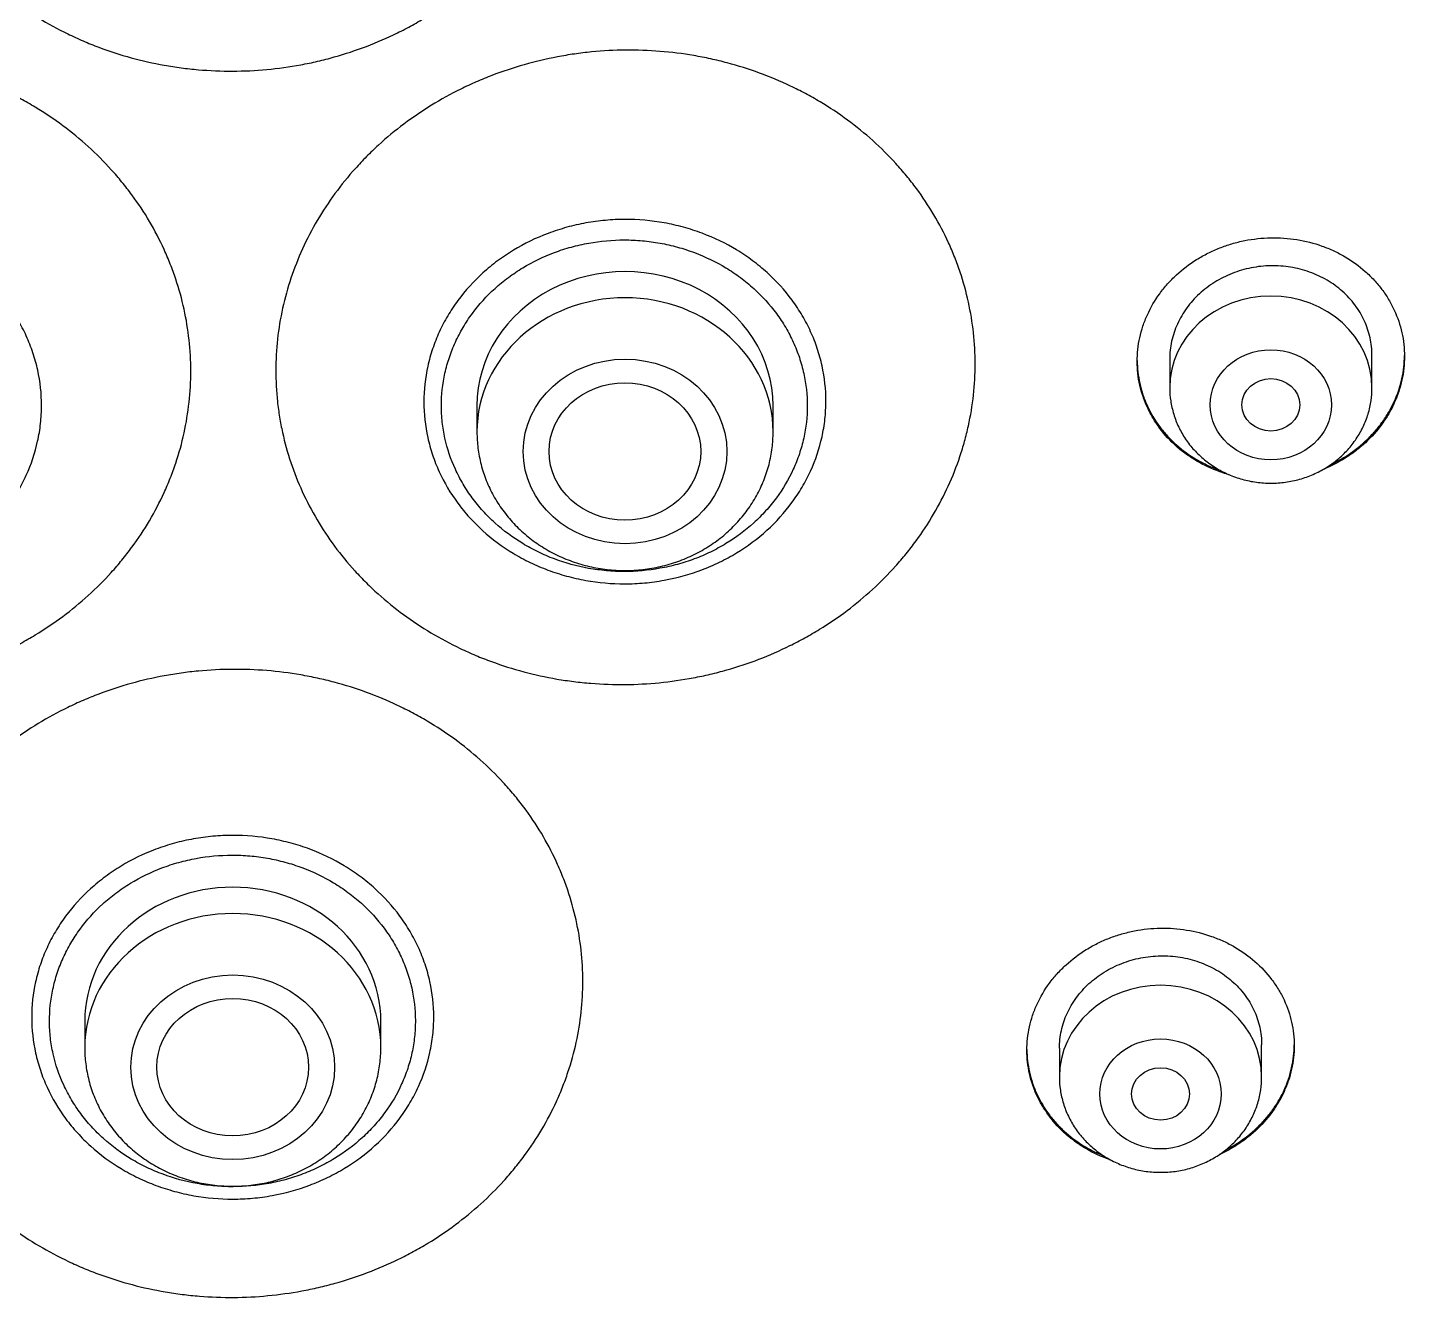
# Model space of a CAD drawing. Header units: millimetres. Extents: x 863 to 5283, y 810 to 2397.
# Drawn here: x 1636.304 to 1638.21, y 1442.379 to 1444.137 of the extents above; entities that cross this region are included whole.
import ezdxf

# ---------------------------------------------------------------- set-up
doc = ezdxf.new("R2010")
doc.units = ezdxf.units.MM
doc.layers.add('Wbudowane', color=175, linetype='Continuous')

# ---------------------------------------------------------------- blocks, each defined once
blk = doc.blocks.new('Z$W@#21058')
for p, q in [((21.7, 137.8194), (21.7, 137.7746)), ((21.98, 137.7746), (21.98, 137.8192)), ((20.741, 137.7496), (20.741, 137.7133)), ((21.151, 137.7133), (21.151, 137.7496)), ((20.198, 136.8973), (20.198, 136.8609)), ((20.608, 136.8609), (20.608, 136.8973)), ((21.5473, 136.8605), (21.5473, 136.8205)), ((21.8273, 136.8205), (21.8273, 136.865))]:
    blk.add_line(p, q)
for centre, major_axis, start_param, end_param in [((20.946, 137.7496), (0.205, 0), 0, 3.141593), ((20.946, 137.7133), (-0.205, 0), 3.141593, 6.283185), ((21.84, 137.7746), (-0.14, 0), 3.141598, 6.283185), ((20.403, 136.8973), (-0.205, 0), 3.141593, 6.283185), ((20.403, 136.8609), (-0.205, 0), 3.141593, 6.283185), ((21.6873, 136.8205), (-0.14, 0), 3.141598, 6.283185)]:
    blk.add_ellipse(centre, major_axis=major_axis, ratio=0.906308, start_param=start_param, end_param=end_param)
for centre, major_axis, ratio in [((20.946, 137.6863), (-0.141, 0), 0.906308), ((21.84, 137.7509), (-0.084, 0), 0.906308), ((20.9458, 137.6863), (-0.105, 0), 0.905881), ((21.84, 137.7509), (-0.04, 0), 0.906198), ((20.403, 136.8339), (-0.141, 0), 0.906308), ((20.4029, 136.834), (-0.105, 0.0002), 0.90652), ((21.6873, 136.7969), (-0.084, 0), 0.906308), ((21.6873, 136.7969), (-0.04, 0), 0.906246)]:
    blk.add_ellipse(centre, major_axis=major_axis, ratio=ratio)
for points, knots in [([(20.8876, 138.6572), (20.8876, 138.6279), (20.8844, 138.5991), (20.8751, 138.5567), (20.8713, 138.5426), (20.8643, 138.5217), (20.8618, 138.5148), (20.8564, 138.501), (20.8535, 138.4942), (20.8383, 138.4606), (20.8234, 138.4351), (20.8013, 138.405), (20.7968, 138.399), (20.7873, 138.3873), (20.7824, 138.3815), (20.7671, 138.3646), (20.7564, 138.3538), (20.7229, 138.323), (20.6985, 138.3046), (20.6653, 138.2843), (20.6586, 138.2804), (20.6449, 138.2728), (20.6379, 138.2692), (20.617, 138.2589), (20.5884, 138.2465), (20.5586, 138.2367), (20.5359, 138.2303), (20.5282, 138.2283), (20.5128, 138.2247), (20.5049, 138.2231), (20.4659, 138.2159), (20.4344, 138.213), (20.3871, 138.2128), (20.3712, 138.2135), (20.3474, 138.2155), (20.3395, 138.2164), (20.3237, 138.2185), (20.3159, 138.2197), (20.2771, 138.2267), (20.2469, 138.2349), (20.2103, 138.2487), (20.203, 138.2516), (20.1886, 138.2578), (20.1815, 138.2611), (20.1605, 138.2713), (20.1469, 138.2787), (20.1076, 138.3026), (20.0831, 138.3208), (20.0549, 138.3465), (20.0494, 138.3518), (20.0387, 138.3625), (20.0336, 138.368), (20.0185, 138.3847), (19.9998, 138.4078), (19.9835, 138.4326), (19.9686, 138.4581), (19.9617, 138.4714), (19.9435, 138.5115), (19.9344, 138.5391), (19.9252, 138.5816), (19.9228, 138.596), (19.9197, 138.6251), (19.9182, 138.6542), (19.9198, 138.6833), (19.9222, 138.7051), (19.9232, 138.7124), (19.9255, 138.7268), (19.9269, 138.7339), (19.9347, 138.7694), (19.9439, 138.797), (19.9622, 138.8374), (19.9691, 138.8507), (19.9842, 138.8763), (20.0005, 138.9012), (20.0193, 138.9244), (20.0344, 138.9412), (20.0396, 138.9467), (20.0503, 138.9575), (20.0558, 138.9628), (20.0841, 138.9887), (20.1086, 139.0071), (20.1481, 139.0313), (20.1616, 139.0387), (20.1827, 139.0491), (20.1899, 139.0524), (20.2043, 139.0587), (20.2116, 139.0616), (20.2483, 139.0756), (20.2785, 139.084), (20.3173, 139.0912), (20.3251, 139.0925), (20.3409, 139.0946), (20.3488, 139.0956), (20.3727, 139.0978), (20.3885, 139.0985), (20.4359, 139.0986), (20.4673, 139.0959), (20.5063, 139.0889), (20.5142, 139.0873), (20.5296, 139.0838), (20.5373, 139.0819), (20.56, 139.0757), (20.5897, 139.066), (20.6182, 139.0537), (20.6392, 139.0436), (20.6461, 139.04), (20.6597, 139.0326), (20.6665, 139.0287), (20.6996, 139.0085), (20.7239, 138.9903), (20.7574, 138.9597), (20.768, 138.949), (20.7832, 138.9322), (20.7881, 138.9264), (20.7976, 138.9147), (20.8021, 138.9088), (20.824, 138.8788), (20.8389, 138.8534), (20.854, 138.8199), (20.8569, 138.8132), (20.8622, 138.7994), (20.8647, 138.7925), (20.8716, 138.7716), (20.8754, 138.7576), (20.8846, 138.7152), (20.8877, 138.6864), (20.8876, 138.6572)], [0, 0, 0, 0, 0.03125, 0.03125, 0.046875, 0.046875, 0.054687, 0.054687, 0.0625, 0.0625, 0.09375, 0.09375, 0.101562, 0.101562, 0.109375, 0.109375, 0.125, 0.125, 0.15625, 0.15625, 0.164062, 0.164062, 0.171875, 0.171875, 0.1875, 0.203125, 0.203125, 0.210937, 0.210937, 0.21875, 0.21875, 0.25, 0.25, 0.265625, 0.265625, 0.273437, 0.273437, 0.28125, 0.28125, 0.3125, 0.3125, 0.320312, 0.320312, 0.328125, 0.328125, 0.34375, 0.34375, 0.375, 0.375, 0.382812, 0.382812, 0.390625, 0.390625, 0.40625, 0.421875, 0.421875, 0.4375, 0.4375, 0.46875, 0.46875, 0.484375, 0.484375, 0.5, 0.515625, 0.515625, 0.523437, 0.523437, 0.53125, 0.53125, 0.5625, 0.5625, 0.578125, 0.578125, 0.59375, 0.609375, 0.609375, 0.617187, 0.617187, 0.625, 0.625, 0.65625, 0.65625, 0.671875, 0.671875, 0.679687, 0.679687, 0.6875, 0.6875, 0.71875, 0.71875, 0.726562, 0.726562, 0.734375, 0.734375, 0.75, 0.75, 0.78125, 0.78125, 0.789062, 0.789062, 0.796875, 0.796875, 0.8125, 0.828125, 0.828125, 0.835937, 0.835937, 0.84375, 0.84375, 0.875, 0.875, 0.890625, 0.890625, 0.898437, 0.898437, 0.90625, 0.90625, 0.9375, 0.9375, 0.945312, 0.945312, 0.953125, 0.953125, 0.96875, 0.96875, 1, 1, 1, 1]), ([(20.3449, 137.7976), (20.3449, 137.7686), (20.3417, 137.74), (20.3325, 137.6979), (20.3287, 137.684), (20.3217, 137.6633), (20.3192, 137.6564), (20.3138, 137.6428), (20.311, 137.636), (20.2958, 137.6028), (20.2809, 137.5775), (20.2589, 137.5477), (20.2543, 137.5418), (20.2448, 137.5302), (20.2399, 137.5244), (20.2247, 137.5077), (20.214, 137.497), (20.1805, 137.4666), (20.156, 137.4484), (20.1229, 137.4283), (20.1161, 137.4244), (20.1024, 137.417), (20.0955, 137.4134), (20.0745, 137.4033), (20.0459, 137.391), (20.0162, 137.3813), (19.9934, 137.3751), (19.9858, 137.3732), (19.9703, 137.3696), (19.9625, 137.368), (19.9233, 137.361), (19.8919, 137.3582), (19.8444, 137.3582), (19.8286, 137.3589), (19.8048, 137.361), (19.7968, 137.3619), (19.781, 137.364), (19.7732, 137.3652), (19.7343, 137.3722), (19.7041, 137.3805), (19.6674, 137.3943), (19.6601, 137.3972), (19.6457, 137.4034), (19.6385, 137.4066), (19.6175, 137.4168), (19.6039, 137.4242), (19.5644, 137.4481), (19.54, 137.4662), (19.5117, 137.4919), (19.5061, 137.4971), (19.4955, 137.5078), (19.4903, 137.5132), (19.4752, 137.5299), (19.4564, 137.5529), (19.4401, 137.5775), (19.4251, 137.6029), (19.4182, 137.616), (19.3999, 137.656), (19.3907, 137.6834), (19.383, 137.7186), (19.3816, 137.7256), (19.3793, 137.7399), (19.3783, 137.7471), (19.3759, 137.7688), (19.3743, 137.7976), (19.3759, 137.8265), (19.3783, 137.8481), (19.3793, 137.8553), (19.3816, 137.8696), (19.383, 137.8767), (19.3907, 137.9119), (19.3999, 137.9393), (19.4182, 137.9792), (19.4251, 137.9924), (19.4401, 138.0178), (19.4564, 138.0424), (19.4752, 138.0654), (19.4903, 138.082), (19.4955, 138.0875), (19.5061, 138.0981), (19.5117, 138.1034), (19.54, 138.129), (19.5644, 138.1472), (19.6039, 138.171), (19.6175, 138.1784), (19.6385, 138.1886), (19.6457, 138.1919), (19.6601, 138.1981), (19.6674, 138.201), (19.7041, 138.2147), (19.7343, 138.223), (19.7732, 138.23), (19.781, 138.2313), (19.7968, 138.2334), (19.8048, 138.2343), (19.8286, 138.2364), (19.8444, 138.2371), (19.8919, 138.2371), (19.9233, 138.2343), (19.9625, 138.2272), (19.9703, 138.2256), (19.9858, 138.2221), (19.9934, 138.2202), (20.0162, 138.2139), (20.0459, 138.2042), (20.0745, 138.192), (20.0955, 138.1818), (20.1024, 138.1783), (20.1161, 138.1708), (20.1229, 138.1669), (20.156, 138.1468), (20.1805, 138.1287), (20.214, 138.0983), (20.2247, 138.0876), (20.2399, 138.0708), (20.2448, 138.0651), (20.2543, 138.0535), (20.2589, 138.0476), (20.2809, 138.0177), (20.2958, 137.9925), (20.311, 137.9592), (20.3138, 137.9525), (20.3192, 137.9388), (20.3217, 137.932), (20.3287, 137.9112), (20.3325, 137.8973), (20.3417, 137.8552), (20.3449, 137.8267), (20.3449, 137.7976)], [0, 0, 0, 0, 0.03125, 0.03125, 0.046875, 0.046875, 0.054687, 0.054687, 0.0625, 0.0625, 0.09375, 0.09375, 0.101562, 0.101562, 0.109375, 0.109375, 0.125, 0.125, 0.15625, 0.15625, 0.164062, 0.164062, 0.171875, 0.171875, 0.1875, 0.203125, 0.203125, 0.210938, 0.210938, 0.21875, 0.21875, 0.25, 0.25, 0.265625, 0.265625, 0.273438, 0.273438, 0.28125, 0.28125, 0.3125, 0.3125, 0.320313, 0.320313, 0.328125, 0.328125, 0.34375, 0.34375, 0.375, 0.375, 0.382813, 0.382813, 0.390625, 0.390625, 0.40625, 0.421875, 0.421875, 0.4375, 0.4375, 0.46875, 0.46875, 0.476562, 0.476562, 0.484375, 0.484375, 0.5, 0.515625, 0.515625, 0.523437, 0.523437, 0.53125, 0.53125, 0.5625, 0.5625, 0.578125, 0.578125, 0.59375, 0.609375, 0.609375, 0.617187, 0.617187, 0.625, 0.625, 0.65625, 0.65625, 0.671875, 0.671875, 0.679688, 0.679688, 0.6875, 0.6875, 0.71875, 0.71875, 0.726563, 0.726563, 0.734375, 0.734375, 0.75, 0.75, 0.78125, 0.78125, 0.789063, 0.789063, 0.796875, 0.796875, 0.8125, 0.828125, 0.828125, 0.835938, 0.835938, 0.84375, 0.84375, 0.875, 0.875, 0.890625, 0.890625, 0.898438, 0.898438, 0.90625, 0.90625, 0.9375, 0.9375, 0.945313, 0.945313, 0.953125, 0.953125, 0.96875, 0.96875, 1, 1, 1, 1]), ([(21.4307, 137.8076), (21.4307, 137.7786), (21.4275, 137.75), (21.4198, 137.7146), (21.418, 137.7075), (21.4141, 137.6934), (21.412, 137.6864), (21.405, 137.6656), (21.3996, 137.6518), (21.3813, 137.6118), (21.3664, 137.5865), (21.3444, 137.5565), (21.3399, 137.5505), (21.3304, 137.5389), (21.3255, 137.5331), (21.3103, 137.5162), (21.2996, 137.5055), (21.2661, 137.4748), (21.2417, 137.4564), (21.2086, 137.4361), (21.2018, 137.4321), (21.1881, 137.4246), (21.1812, 137.421), (21.1602, 137.4106), (21.1317, 137.3981), (21.102, 137.3882), (21.0792, 137.3818), (21.0716, 137.3798), (21.0561, 137.3761), (21.0483, 137.3745), (21.0092, 137.3671), (20.9778, 137.364), (20.9305, 137.3636), (20.9147, 137.3642), (20.8908, 137.3661), (20.8829, 137.3669), (20.8672, 137.3689), (20.8594, 137.37), (20.8206, 137.3767), (20.7904, 137.3847), (20.7538, 137.3982), (20.7465, 137.401), (20.7321, 137.4071), (20.725, 137.4103), (20.7039, 137.4203), (20.6904, 137.4276), (20.6511, 137.4511), (20.6267, 137.469), (20.5984, 137.4943), (20.5929, 137.4995), (20.5823, 137.5101), (20.5771, 137.5155), (20.5621, 137.532), (20.5433, 137.5548), (20.5271, 137.5792), (20.5121, 137.6045), (20.5053, 137.6176), (20.4871, 137.6573), (20.478, 137.6846), (20.4703, 137.7197), (20.4689, 137.7267), (20.4666, 137.741), (20.4656, 137.7481), (20.4633, 137.7697), (20.4617, 137.7986), (20.4633, 137.8274), (20.4665, 137.8563), (20.4689, 137.8705), (20.4782, 137.9128), (20.4874, 137.9402), (20.5056, 137.9803), (20.5125, 137.9935), (20.5275, 138.019), (20.5438, 138.0437), (20.5626, 138.0669), (20.5777, 138.0836), (20.5828, 138.0891), (20.5935, 138.0999), (20.599, 138.1052), (20.6273, 138.131), (20.6517, 138.1494), (20.6911, 138.1736), (20.7047, 138.1811), (20.7257, 138.1915), (20.7328, 138.1948), (20.7473, 138.2011), (20.7545, 138.2041), (20.7912, 138.2182), (20.8214, 138.2267), (20.8602, 138.2341), (20.868, 138.2354), (20.8837, 138.2377), (20.8917, 138.2386), (20.9155, 138.241), (20.9313, 138.2418), (20.9787, 138.2422), (21.0101, 138.2397), (21.0491, 138.233), (21.0569, 138.2315), (21.0724, 138.2281), (21.08, 138.2263), (21.1027, 138.2202), (21.1324, 138.2109), (21.161, 138.1989), (21.1819, 138.1889), (21.1888, 138.1855), (21.2025, 138.1781), (21.2093, 138.1743), (21.2423, 138.1546), (21.2667, 138.1366), (21.3002, 138.1066), (21.3108, 138.096), (21.326, 138.0794), (21.3309, 138.0737), (21.3404, 138.0622), (21.3449, 138.0564), (21.3668, 138.0268), (21.3817, 138.0017), (21.3969, 137.9687), (21.3997, 137.962), (21.4051, 137.9484), (21.4076, 137.9415), (21.4145, 137.9209), (21.4183, 137.9071), (21.4275, 137.8651), (21.4307, 137.8366), (21.4307, 137.8076)], [0, 0, 0, 0, 0.03125, 0.03125, 0.039062, 0.039062, 0.046875, 0.046875, 0.0625, 0.0625, 0.09375, 0.09375, 0.101562, 0.101562, 0.109375, 0.109375, 0.125, 0.125, 0.15625, 0.15625, 0.164062, 0.164062, 0.171875, 0.171875, 0.1875, 0.203125, 0.203125, 0.210937, 0.210937, 0.21875, 0.21875, 0.25, 0.25, 0.265625, 0.265625, 0.273437, 0.273437, 0.28125, 0.28125, 0.3125, 0.3125, 0.320312, 0.320312, 0.328125, 0.328125, 0.34375, 0.34375, 0.375, 0.375, 0.382812, 0.382812, 0.390625, 0.390625, 0.40625, 0.421875, 0.421875, 0.4375, 0.4375, 0.46875, 0.46875, 0.476562, 0.476562, 0.484375, 0.484375, 0.5, 0.515625, 0.515625, 0.53125, 0.53125, 0.5625, 0.5625, 0.578125, 0.578125, 0.59375, 0.609375, 0.609375, 0.617187, 0.617187, 0.625, 0.625, 0.65625, 0.65625, 0.671875, 0.671875, 0.679687, 0.679687, 0.6875, 0.6875, 0.71875, 0.71875, 0.726562, 0.726562, 0.734375, 0.734375, 0.75, 0.75, 0.78125, 0.78125, 0.789062, 0.789062, 0.796875, 0.796875, 0.8125, 0.828125, 0.828125, 0.835937, 0.835937, 0.84375, 0.84375, 0.875, 0.875, 0.890625, 0.890625, 0.898437, 0.898437, 0.90625, 0.90625, 0.9375, 0.9375, 0.945312, 0.945312, 0.953125, 0.953125, 0.96875, 0.96875, 1, 1, 1, 1]), ([(19.5817, 137.7499), (19.5817, 137.7665), (19.5835, 137.783), (19.588, 137.8034), (19.589, 137.8075), (19.5913, 137.8155), (19.5925, 137.8195), (19.5965, 137.8313), (19.6026, 137.8468), (19.6104, 137.8617), (19.6168, 137.8726), (19.6191, 137.8762), (19.6238, 137.8833), (19.6263, 137.8868), (19.639, 137.904), (19.6505, 137.9167), (19.6698, 137.9342), (19.6766, 137.9397), (19.6908, 137.9503), (19.6981, 137.9552), (19.7208, 137.9689), (19.7368, 137.9766), (19.7621, 137.9861), (19.7708, 137.9889), (19.7883, 137.9937), (19.8059, 137.9977), (19.8238, 138.0001), (19.8419, 138.0017), (19.8511, 138.0021), (19.8786, 138.0021), (19.8967, 138.0004), (19.9234, 137.9956), (19.9322, 137.9936), (19.9453, 137.99), (19.9497, 137.9887), (19.9583, 137.9859), (19.9626, 137.9844), (19.9836, 137.9764), (19.9996, 137.9687), (20.0185, 137.9572), (20.0222, 137.9548), (20.0296, 137.9499), (20.0332, 137.9473), (20.0438, 137.9394), (20.0505, 137.9339), (20.0698, 137.9164), (20.0813, 137.9037), (20.094, 137.8865), (20.0965, 137.8829), (20.1012, 137.8758), (20.1034, 137.8722), (20.1098, 137.8613), (20.1176, 137.8464), (20.1237, 137.8309), (20.1276, 137.8191), (20.1289, 137.8151), (20.1311, 137.807), (20.1321, 137.803), (20.1365, 137.7826), (20.1383, 137.7663), (20.1383, 137.7416), (20.1378, 137.7333), (20.1365, 137.7209), (20.1359, 137.7168), (20.1346, 137.7086), (20.1338, 137.7045), (20.1293, 137.6843), (20.1241, 137.6686), (20.1136, 137.6457), (20.1096, 137.6381), (20.101, 137.6235), (20.0963, 137.6165), (20.0812, 137.596), (20.0697, 137.5833), (20.0437, 137.5597), (20.0296, 137.5493), (20.007, 137.5356), (19.9992, 137.5314), (19.9831, 137.5235), (19.9748, 137.52), (19.9495, 137.5105), (19.9321, 137.5057), (19.9098, 137.5017), (19.9054, 137.501), (19.8963, 137.4998), (19.8918, 137.4993), (19.8781, 137.4981), (19.869, 137.4977), (19.8417, 137.4977), (19.8237, 137.4993), (19.8012, 137.5033), (19.7967, 137.5042), (19.7879, 137.5063), (19.7835, 137.5074), (19.7704, 137.511), (19.7533, 137.5165), (19.7369, 137.5235), (19.7249, 137.5294), (19.7209, 137.5314), (19.713, 137.5357), (19.7091, 137.5379), (19.6901, 137.5494), (19.6761, 137.5599), (19.6568, 137.5773), (19.6507, 137.5834), (19.642, 137.5931), (19.6392, 137.5964), (19.6337, 137.603), (19.6311, 137.6064), (19.6185, 137.6235), (19.6099, 137.638), (19.6012, 137.6571), (19.5995, 137.661), (19.5965, 137.6688), (19.595, 137.6727), (19.591, 137.6846), (19.5888, 137.6926), (19.5835, 137.7168), (19.5817, 137.7332), (19.5817, 137.7499)], [0, 0, 0, 0, 0.03125, 0.03125, 0.039062, 0.039062, 0.046875, 0.046875, 0.0625, 0.078125, 0.078125, 0.085937, 0.085937, 0.09375, 0.09375, 0.125, 0.125, 0.140625, 0.140625, 0.15625, 0.15625, 0.1875, 0.1875, 0.203125, 0.203125, 0.21875, 0.234375, 0.234375, 0.25, 0.25, 0.28125, 0.28125, 0.296875, 0.296875, 0.304687, 0.304687, 0.3125, 0.3125, 0.34375, 0.34375, 0.351562, 0.351562, 0.359375, 0.359375, 0.375, 0.375, 0.40625, 0.40625, 0.414062, 0.414062, 0.421875, 0.421875, 0.4375, 0.453125, 0.453125, 0.460937, 0.460937, 0.46875, 0.46875, 0.5, 0.5, 0.515625, 0.515625, 0.523437, 0.523437, 0.53125, 0.53125, 0.5625, 0.5625, 0.578125, 0.578125, 0.59375, 0.59375, 0.625, 0.625, 0.65625, 0.65625, 0.671875, 0.671875, 0.6875, 0.6875, 0.71875, 0.71875, 0.726562, 0.726562, 0.734375, 0.734375, 0.75, 0.75, 0.78125, 0.78125, 0.789062, 0.789062, 0.796875, 0.796875, 0.8125, 0.828125, 0.828125, 0.835937, 0.835937, 0.84375, 0.84375, 0.875, 0.875, 0.890625, 0.890625, 0.898437, 0.898437, 0.90625, 0.90625, 0.9375, 0.9375, 0.945312, 0.945312, 0.953125, 0.953125, 0.96875, 0.96875, 1, 1, 1, 1]), ([(20.6676, 137.7548), (20.6676, 137.7715), (20.6694, 137.788), (20.6739, 137.8084), (20.6749, 137.8125), (20.6771, 137.8205), (20.6783, 137.8245), (20.6823, 137.8363), (20.6884, 137.8518), (20.6962, 137.8667), (20.7027, 137.8776), (20.7049, 137.8812), (20.7096, 137.8884), (20.7121, 137.8919), (20.7248, 137.9091), (20.7364, 137.9218), (20.7556, 137.9393), (20.7624, 137.9449), (20.7766, 137.9554), (20.784, 137.9604), (20.8066, 137.9741), (20.8226, 137.9819), (20.8479, 137.9914), (20.8566, 137.9942), (20.8741, 137.9991), (20.8917, 138.0031), (20.9097, 138.0055), (20.9278, 138.0071), (20.9369, 138.0076), (20.9644, 138.0076), (20.9825, 138.006), (21.0092, 138.0012), (21.018, 137.9992), (21.0311, 137.9956), (21.0355, 137.9943), (21.0441, 137.9915), (21.0484, 137.99), (21.0694, 137.9821), (21.0854, 137.9744), (21.1043, 137.963), (21.108, 137.9606), (21.1154, 137.9557), (21.119, 137.9531), (21.1296, 137.9452), (21.1363, 137.9397), (21.1556, 137.9223), (21.1671, 137.9096), (21.1798, 137.8923), (21.1822, 137.8888), (21.1869, 137.8817), (21.1892, 137.8781), (21.1956, 137.8672), (21.2034, 137.8523), (21.2095, 137.8369), (21.2134, 137.825), (21.2146, 137.821), (21.2169, 137.813), (21.2179, 137.8089), (21.2223, 137.7886), (21.2241, 137.7722), (21.2241, 137.7476), (21.2236, 137.7393), (21.2223, 137.7269), (21.2217, 137.7228), (21.2203, 137.7146), (21.2196, 137.7105), (21.2151, 137.6903), (21.2098, 137.6746), (21.1994, 137.6516), (21.1954, 137.6441), (21.1868, 137.6294), (21.1821, 137.6224), (21.167, 137.6019), (21.1555, 137.5891), (21.1295, 137.5655), (21.1154, 137.555), (21.0928, 137.5413), (21.085, 137.5371), (21.0689, 137.5292), (21.0606, 137.5256), (21.0353, 137.5161), (21.0179, 137.5113), (20.9957, 137.5073), (20.9912, 137.5065), (20.9821, 137.5053), (20.9776, 137.5048), (20.9639, 137.5035), (20.9548, 137.5031), (20.9275, 137.5031), (20.9095, 137.5047), (20.8871, 137.5087), (20.8826, 137.5096), (20.8737, 137.5116), (20.8693, 137.5127), (20.8562, 137.5163), (20.8391, 137.5218), (20.8227, 137.5288), (20.8107, 137.5346), (20.8067, 137.5366), (20.7989, 137.5409), (20.795, 137.5431), (20.7759, 137.5546), (20.7619, 137.565), (20.7427, 137.5824), (20.7366, 137.5885), (20.7278, 137.5981), (20.725, 137.6014), (20.7196, 137.6081), (20.7169, 137.6115), (20.7043, 137.6286), (20.6958, 137.643), (20.687, 137.6621), (20.6854, 137.666), (20.6823, 137.6738), (20.6809, 137.6777), (20.6769, 137.6896), (20.6747, 137.6976), (20.6694, 137.7218), (20.6676, 137.7382), (20.6676, 137.7548)], [0, 0, 0, 0, 0.03125, 0.03125, 0.039063, 0.039063, 0.046875, 0.046875, 0.0625, 0.078125, 0.078125, 0.085938, 0.085938, 0.09375, 0.09375, 0.125, 0.125, 0.140625, 0.140625, 0.15625, 0.15625, 0.1875, 0.1875, 0.203125, 0.203125, 0.21875, 0.234375, 0.234375, 0.25, 0.25, 0.28125, 0.28125, 0.296875, 0.296875, 0.304688, 0.304688, 0.3125, 0.3125, 0.34375, 0.34375, 0.351563, 0.351563, 0.359375, 0.359375, 0.375, 0.375, 0.40625, 0.40625, 0.414063, 0.414063, 0.421875, 0.421875, 0.4375, 0.453125, 0.453125, 0.460938, 0.460938, 0.46875, 0.46875, 0.5, 0.5, 0.515625, 0.515625, 0.523438, 0.523438, 0.53125, 0.53125, 0.5625, 0.5625, 0.578125, 0.578125, 0.59375, 0.59375, 0.625, 0.625, 0.65625, 0.65625, 0.671875, 0.671875, 0.6875, 0.6875, 0.71875, 0.71875, 0.726562, 0.726562, 0.734375, 0.734375, 0.75, 0.75, 0.78125, 0.78125, 0.789062, 0.789062, 0.796875, 0.796875, 0.8125, 0.828125, 0.828125, 0.835937, 0.835937, 0.84375, 0.84375, 0.875, 0.875, 0.890625, 0.890625, 0.898437, 0.898437, 0.90625, 0.90625, 0.9375, 0.9375, 0.945312, 0.945312, 0.953125, 0.953125, 0.96875, 0.96875, 1, 1, 1, 1]), ([(21.655, 137.8111), (21.655, 137.8222), (21.6562, 137.8331), (21.6597, 137.8492), (21.6612, 137.8546), (21.6647, 137.8652), (21.6668, 137.8704), (21.6738, 137.8858), (21.6794, 137.8955), (21.6895, 137.9094), (21.6931, 137.9139), (21.7009, 137.9226), (21.705, 137.9267), (21.7178, 137.9386), (21.7271, 137.9457), (21.7423, 137.9551), (21.7475, 137.9581), (21.7582, 137.9634), (21.7691, 137.9683), (21.7804, 137.9722), (21.792, 137.9756), (21.7979, 137.9771), (21.8158, 137.9806), (21.8278, 137.9819), (21.8459, 137.9823), (21.852, 137.9821), (21.8641, 137.9813), (21.8701, 137.9806), (21.8879, 137.9777), (21.8995, 137.9747), (21.9163, 137.9688), (21.9218, 137.9665), (21.9325, 137.9615), (21.9377, 137.9588), (21.9527, 137.95), (21.9621, 137.9432), (21.975, 137.9317), (21.9791, 137.9277), (21.9868, 137.9194), (21.994, 137.9108), (22.0002, 137.9015), (22.0059, 137.8919), (22.0086, 137.887), (22.0155, 137.8718), (22.019, 137.8615), (22.0226, 137.8454), (22.0235, 137.84), (22.0247, 137.829), (22.025, 137.8235), (22.025, 137.8071), (22.0238, 137.7962), (22.0203, 137.7799), (22.0188, 137.7745), (22.0153, 137.7639), (22.0112, 137.7535), (22.0061, 137.7435), (22.0004, 137.7337), (21.9972, 137.7289), (21.9871, 137.7149), (21.9794, 137.7064), (21.9666, 137.6945), (21.9622, 137.6907), (21.9528, 137.6836), (21.9479, 137.6802), (21.9333, 137.6711), (21.9234, 137.666), (21.9129, 137.6617)], [0, 0, 0, 0, 0.045575, 0.045575, 0.068363, 0.068363, 0.091151, 0.091151, 0.136726, 0.136726, 0.159513, 0.159513, 0.182301, 0.182301, 0.227876, 0.227876, 0.250664, 0.250664, 0.273452, 0.296239, 0.296239, 0.319027, 0.319027, 0.364602, 0.364602, 0.38739, 0.38739, 0.410177, 0.410177, 0.455753, 0.455753, 0.47854, 0.47854, 0.501328, 0.501328, 0.546903, 0.546903, 0.569691, 0.569691, 0.592479, 0.615266, 0.615266, 0.638054, 0.638054, 0.683629, 0.683629, 0.706417, 0.706417, 0.729204, 0.729204, 0.77478, 0.77478, 0.797567, 0.797567, 0.820355, 0.843143, 0.843143, 0.86593, 0.86593, 0.911506, 0.911506, 0.934293, 0.934293, 0.957081, 0.957081, 1, 1, 1, 1]), ([(20.6918, 137.7496), (20.6918, 137.7421), (20.6922, 137.7345), (20.6939, 137.7194), (20.6951, 137.712), (20.7, 137.6899), (20.7047, 137.6756), (20.7143, 137.6548), (20.7179, 137.6479), (20.7257, 137.6346), (20.7342, 137.6218), (20.7441, 137.6098), (20.7546, 137.5982), (20.7601, 137.5926), (20.7779, 137.5766), (20.7907, 137.5671), (20.8112, 137.5546), (20.8183, 137.5508), (20.833, 137.5437), (20.8406, 137.5404), (20.8636, 137.5318), (20.8794, 137.5275), (20.8996, 137.5238), (20.9037, 137.5232), (20.912, 137.5221), (20.9161, 137.5216), (20.9286, 137.5205), (20.9368, 137.5201), (20.9616, 137.5201), (20.978, 137.5216), (20.9985, 137.5253), (21.0025, 137.5261), (21.0106, 137.5279), (21.0146, 137.5289), (21.0265, 137.5322), (21.0421, 137.5372), (21.057, 137.5436), (21.0679, 137.5489), (21.0716, 137.5508), (21.0787, 137.5547), (21.0823, 137.5567), (21.0996, 137.5672), (21.1123, 137.5767), (21.1298, 137.5925), (21.1354, 137.5981), (21.1433, 137.6069), (21.1459, 137.6099), (21.1509, 137.6159), (21.1533, 137.619), (21.1647, 137.6346), (21.1725, 137.6477), (21.1821, 137.6686), (21.1849, 137.6757), (21.1897, 137.6902), (21.1917, 137.6974), (21.1966, 137.7194), (21.1982, 137.7343), (21.1983, 137.7646), (21.1966, 137.7796), (21.1917, 137.8019), (21.1897, 137.8092), (21.1849, 137.8236), (21.1793, 137.8377), (21.1723, 137.8512), (21.1645, 137.8645), (21.1601, 137.871), (21.1463, 137.8898), (21.1358, 137.9013), (21.1183, 137.9172), (21.1121, 137.9223), (21.0992, 137.9319), (21.0925, 137.9364), (21.0719, 137.9488), (21.0574, 137.9559), (21.0344, 137.9645), (21.0264, 137.9671), (21.0106, 137.9715), (20.9945, 137.9751), (20.9782, 137.9773), (20.9618, 137.9788), (20.9534, 137.9792), (20.9284, 137.9792), (20.912, 137.9777), (20.8877, 137.9733), (20.8796, 137.9715), (20.8677, 137.9682), (20.8637, 137.9671), (20.8559, 137.9645), (20.852, 137.9632), (20.8329, 137.956), (20.8183, 137.9489), (20.8011, 137.9385), (20.7977, 137.9364), (20.791, 137.9319), (20.7877, 137.9295), (20.778, 137.9224), (20.7719, 137.9173), (20.7544, 137.9015), (20.7439, 137.8899), (20.7323, 137.8742), (20.73, 137.871), (20.7258, 137.8645), (20.7237, 137.8613), (20.7179, 137.8513), (20.7108, 137.8378), (20.7052, 137.8237), (20.7004, 137.8094), (20.6983, 137.802), (20.6934, 137.7798), (20.6918, 137.7648), (20.6918, 137.7496)], [0, 0, 0, 0, 0.015625, 0.015625, 0.03125, 0.03125, 0.0625, 0.0625, 0.078125, 0.078125, 0.09375, 0.109375, 0.109375, 0.125, 0.125, 0.15625, 0.15625, 0.171875, 0.171875, 0.1875, 0.1875, 0.21875, 0.21875, 0.226562, 0.226562, 0.234375, 0.234375, 0.25, 0.25, 0.28125, 0.28125, 0.289062, 0.289062, 0.296875, 0.296875, 0.3125, 0.328125, 0.328125, 0.335937, 0.335937, 0.34375, 0.34375, 0.375, 0.375, 0.390625, 0.390625, 0.398437, 0.398437, 0.40625, 0.40625, 0.4375, 0.4375, 0.453125, 0.453125, 0.46875, 0.46875, 0.5, 0.5, 0.53125, 0.53125, 0.546875, 0.546875, 0.5625, 0.578125, 0.578125, 0.59375, 0.59375, 0.625, 0.625, 0.640625, 0.640625, 0.65625, 0.65625, 0.6875, 0.6875, 0.703125, 0.703125, 0.71875, 0.734375, 0.734375, 0.75, 0.75, 0.78125, 0.78125, 0.796875, 0.796875, 0.804687, 0.804687, 0.8125, 0.8125, 0.84375, 0.84375, 0.851562, 0.851562, 0.859375, 0.859375, 0.875, 0.875, 0.90625, 0.90625, 0.914062, 0.914062, 0.921875, 0.921875, 0.9375, 0.953125, 0.953125, 0.96875, 0.96875, 1, 1, 1, 1]), ([(21.98, 137.8192), (21.98, 137.8275), (21.9791, 137.8358), (21.9764, 137.8479), (21.9753, 137.8519), (21.9726, 137.8598), (21.9711, 137.8637), (21.9658, 137.8752), (21.9615, 137.8824), (21.9539, 137.8926), (21.9511, 137.8959), (21.9453, 137.9022), (21.9422, 137.9053), (21.9325, 137.9139), (21.9255, 137.919), (21.914, 137.9257), (21.91, 137.9278), (21.9019, 137.9316), (21.8937, 137.9349), (21.8851, 137.9376), (21.8763, 137.9398), (21.8718, 137.9408), (21.8583, 137.9429), (21.8492, 137.9436), (21.8355, 137.9433), (21.8309, 137.943), (21.8218, 137.9421), (21.8172, 137.9414), (21.8037, 137.9387), (21.795, 137.9361), (21.7823, 137.9311), (21.7781, 137.9293), (21.77, 137.9252), (21.7661, 137.923), (21.7547, 137.9159), (21.7476, 137.9105), (21.7345, 137.8985), (21.7287, 137.8919), (21.7211, 137.8815), (21.7188, 137.8779), (21.7144, 137.8705), (21.7124, 137.8666), (21.7072, 137.855), (21.7045, 137.847), (21.7018, 137.8348), (21.7011, 137.8306), (21.7002, 137.8223), (21.7, 137.8181), (21.7, 137.814), (21.7, 137.814), (21.7, 137.8139)], [0, 0, 0, 0, 0.062493, 0.062493, 0.093739, 0.093739, 0.124986, 0.124986, 0.187479, 0.187479, 0.218725, 0.218725, 0.249972, 0.249972, 0.312465, 0.312465, 0.343711, 0.343711, 0.374958, 0.406204, 0.406204, 0.437451, 0.437451, 0.499943, 0.499943, 0.53119, 0.53119, 0.562436, 0.562436, 0.624929, 0.624929, 0.656176, 0.656176, 0.687422, 0.687422, 0.749915, 0.749915, 0.812408, 0.812408, 0.843655, 0.843655, 0.874901, 0.874901, 0.937394, 0.937394, 0.96864, 0.96864, 0.999887, 0.999887, 1, 1, 1, 1]), ([(21.655, 137.8121), (21.6551, 137.8014), (21.6563, 137.7909), (21.6597, 137.7752), (21.6612, 137.7699), (21.6647, 137.7595), (21.6668, 137.7543), (21.6738, 137.7392), (21.6794, 137.7296), (21.6895, 137.7161), (21.6931, 137.7118), (21.7009, 137.7034), (21.705, 137.6994), (21.7178, 137.688), (21.7271, 137.6812), (21.7423, 137.6723), (21.7475, 137.6696), (21.7582, 137.6646), (21.7639, 137.6623), (21.7698, 137.6602), (21.7701, 137.6601)], [0, 0, 0, 0, 0.1615167, 0.1615167, 0.2449294, 0.2449294, 0.3283421, 0.3283421, 0.4951674, 0.4951674, 0.5785801, 0.5785801, 0.6619927, 0.6619927, 0.8288181, 0.8288181, 0.9122307, 0.9122307, 0.9956434, 1, 1, 1, 1]), ([(21.7827, 137.654), (21.7782, 137.6552), (21.7737, 137.6567), (21.7581, 137.6622), (21.7475, 137.6672), (21.7324, 137.676), (21.7275, 137.6792), (21.7181, 137.686), (21.7136, 137.6896), (21.7008, 137.701), (21.6931, 137.7093), (21.683, 137.7228), (21.6798, 137.7275), (21.6741, 137.7371), (21.6689, 137.7469), (21.6648, 137.7571), (21.6613, 137.7675), (21.6598, 137.7728), (21.6562, 137.789), (21.655, 137.8), (21.655, 137.8111)], [0, 0, 0, 0, 0.060965, 0.060965, 0.217471, 0.217471, 0.295724, 0.295724, 0.373977, 0.373977, 0.530483, 0.530483, 0.608736, 0.608736, 0.686988, 0.765241, 0.765241, 0.843494, 0.843494, 1, 1, 1, 1]), ([(21.9238, 137.6687), (21.9249, 137.6692), (21.926, 137.6698), (21.9325, 137.673), (21.9377, 137.6759), (21.9527, 137.6853), (21.9621, 137.6924), (21.975, 137.7044), (21.9791, 137.7085), (21.9868, 137.7172), (21.994, 137.7261), (22.0002, 137.7356), (22.0059, 137.7454), (22.0086, 137.7504), (22.0155, 137.7658), (22.019, 137.7763), (22.0226, 137.7925), (22.0235, 137.798), (22.0247, 137.8087), (22.025, 137.8139), (22.025, 137.819)], [0, 0, 0, 0, 0.018737, 0.018737, 0.108439, 0.108439, 0.287842, 0.287842, 0.377543, 0.377543, 0.467244, 0.556946, 0.556946, 0.646647, 0.646647, 0.82605, 0.82605, 0.915751, 0.915751, 1, 1, 1, 1]), ([(21.7, 137.7746), (21.7, 137.7678), (21.7009, 137.7564), (21.7051, 137.7375), (21.712, 137.72), (21.7215, 137.7032), (21.7335, 137.6881), (21.7477, 137.6746), (21.7637, 137.6632), (21.7814, 137.6541), (21.8003, 137.6474), (21.82, 137.6433), (21.8401, 137.642), (21.8603, 137.6434), (21.88, 137.6475), (21.8989, 137.6542), (21.9165, 137.6634), (21.9326, 137.6748), (21.9468, 137.6884), (21.9587, 137.7036), (21.9682, 137.7204), (21.9751, 137.7379), (21.9791, 137.7567), (21.98, 137.768), (21.98, 137.7746)], [0, 0, 0, 0, 0.043723, 0.08855, 0.133515, 0.178674, 0.224062, 0.269684, 0.315523, 0.361546, 0.407709, 0.453968, 0.500279, 0.546601, 0.592892, 0.639107, 0.685199, 0.73112, 0.776832, 0.822308, 0.867548, 0.912577, 0.957444, 1, 1, 1, 1]), ([(20.741, 137.7133), (20.741, 137.7051), (20.742, 137.6912), (20.7463, 137.6678), (20.7535, 137.646), (20.7636, 137.6246), (20.7764, 137.6047), (20.7916, 137.5863), (20.8091, 137.5698), (20.8287, 137.5554), (20.85, 137.5433), (20.8727, 137.5337), (20.8965, 137.5267), (20.921, 137.5225), (20.946, 137.521), (20.9709, 137.5225), (20.9954, 137.5267), (21.0192, 137.5336), (21.042, 137.5433), (21.0633, 137.5554), (21.0829, 137.5698), (21.1004, 137.5864), (21.1157, 137.6048), (21.1284, 137.6247), (21.1385, 137.6461), (21.1458, 137.668), (21.1501, 137.6913), (21.151, 137.7052), (21.151, 137.7133)], [0, 0, 0, 0, 0.036694, 0.07465, 0.112689, 0.150846, 0.189146, 0.227598, 0.266201, 0.304942, 0.3438, 0.382753, 0.421774, 0.460843, 0.499936, 0.539034, 0.578117, 0.617162, 0.656147, 0.695046, 0.733834, 0.772489, 0.810994, 0.849343, 0.887544, 0.925617, 0.963594, 1, 1, 1, 1]), ([(20.8876, 136.9531), (20.8877, 136.9244), (20.8846, 136.8961), (20.8754, 136.8544), (20.8716, 136.8406), (20.8647, 136.82), (20.8622, 136.8132), (20.8569, 136.7997), (20.854, 136.793), (20.8389, 136.76), (20.824, 136.7349), (20.8021, 136.7052), (20.7975, 136.6994), (20.7881, 136.6879), (20.7832, 136.6822), (20.768, 136.6655), (20.7574, 136.6548), (20.7239, 136.6246), (20.6996, 136.6064), (20.6665, 136.5863), (20.6597, 136.5824), (20.6461, 136.575), (20.6392, 136.5714), (20.6182, 136.5613), (20.5897, 136.549), (20.56, 136.5392), (20.5372, 136.5328), (20.5296, 136.5309), (20.5141, 136.5273), (20.5063, 136.5257), (20.4673, 136.5185), (20.4359, 136.5155), (20.3885, 136.5151), (20.3727, 136.5157), (20.3488, 136.5177), (20.3409, 136.5185), (20.3251, 136.5205), (20.3173, 136.5216), (20.2785, 136.5283), (20.2483, 136.5363), (20.2116, 136.5497), (20.2043, 136.5525), (20.1899, 136.5585), (20.1827, 136.5617), (20.1616, 136.5717), (20.1481, 136.5789), (20.1086, 136.6022), (20.0841, 136.62), (20.0558, 136.6452), (20.0503, 136.6503), (20.0396, 136.6608), (20.0344, 136.6662), (20.0193, 136.6825), (20.0005, 136.7051), (19.9842, 136.7294), (19.9691, 136.7544), (19.9622, 136.7674), (19.9439, 136.8068), (19.9347, 136.8339), (19.9269, 136.8686), (19.9255, 136.8756), (19.9232, 136.8897), (19.9222, 136.8968), (19.9198, 136.9182), (19.9182, 136.9468), (19.9197, 136.9754), (19.9228, 137.004), (19.9252, 137.0181), (19.9344, 137.0599), (19.9435, 137.0871), (19.9617, 137.1267), (19.9686, 137.1398), (19.9835, 137.1651), (19.9998, 137.1895), (20.0186, 137.2124), (20.0336, 137.2289), (20.0388, 137.2343), (20.0494, 137.245), (20.0549, 137.2502), (20.0831, 137.2757), (20.1076, 137.2938), (20.1469, 137.3177), (20.1605, 137.3251), (20.1815, 137.3353), (20.1886, 137.3386), (20.2031, 137.3448), (20.2103, 137.3477), (20.2469, 137.3616), (20.2771, 137.37), (20.3159, 137.3772), (20.3237, 137.3784), (20.3395, 137.3806), (20.3474, 137.3816), (20.3712, 137.3838), (20.3871, 137.3846), (20.4344, 137.3849), (20.4659, 137.3824), (20.5049, 137.3756), (20.5128, 137.3741), (20.5282, 137.3707), (20.5359, 137.3689), (20.5586, 137.3628), (20.5884, 137.3535), (20.617, 137.3415), (20.6379, 137.3316), (20.6449, 137.3281), (20.6586, 137.3209), (20.6653, 137.3171), (20.6985, 137.2974), (20.7229, 137.2796), (20.7565, 137.2497), (20.7671, 137.2392), (20.7824, 137.2227), (20.7873, 137.2171), (20.7968, 137.2057), (20.8013, 137.1999), (20.8234, 137.1705), (20.8383, 137.1456), (20.8535, 137.1128), (20.8564, 137.1061), (20.8618, 137.0927), (20.8643, 137.0859), (20.8713, 137.0654), (20.8751, 137.0517), (20.8844, 137.01), (20.8876, 136.9818), (20.8876, 136.9531)], [0, 0, 0, 0, 0.03125, 0.03125, 0.046875, 0.046875, 0.054687, 0.054687, 0.0625, 0.0625, 0.09375, 0.09375, 0.101562, 0.101562, 0.109375, 0.109375, 0.125, 0.125, 0.15625, 0.15625, 0.164062, 0.164062, 0.171875, 0.171875, 0.1875, 0.203125, 0.203125, 0.210937, 0.210937, 0.21875, 0.21875, 0.25, 0.25, 0.265625, 0.265625, 0.273438, 0.273438, 0.28125, 0.28125, 0.3125, 0.3125, 0.320313, 0.320313, 0.328125, 0.328125, 0.34375, 0.34375, 0.375, 0.375, 0.382813, 0.382813, 0.390625, 0.390625, 0.40625, 0.421875, 0.421875, 0.4375, 0.4375, 0.46875, 0.46875, 0.476563, 0.476563, 0.484375, 0.484375, 0.5, 0.515625, 0.515625, 0.53125, 0.53125, 0.5625, 0.5625, 0.578125, 0.578125, 0.59375, 0.609375, 0.609375, 0.617188, 0.617188, 0.625, 0.625, 0.65625, 0.65625, 0.671875, 0.671875, 0.679688, 0.679688, 0.6875, 0.6875, 0.71875, 0.71875, 0.726563, 0.726563, 0.734375, 0.734375, 0.75, 0.75, 0.78125, 0.78125, 0.789063, 0.789063, 0.796875, 0.796875, 0.8125, 0.828125, 0.828125, 0.835938, 0.835938, 0.84375, 0.84375, 0.875, 0.875, 0.890625, 0.890625, 0.898438, 0.898438, 0.90625, 0.90625, 0.9375, 0.9375, 0.945313, 0.945313, 0.953125, 0.953125, 0.96875, 0.96875, 1, 1, 1, 1]), ([(20.1246, 136.9026), (20.1246, 136.9193), (20.1264, 136.9357), (20.1309, 136.9561), (20.1319, 136.9601), (20.1341, 136.9682), (20.1353, 136.9722), (20.1393, 136.984), (20.1454, 136.9994), (20.1532, 137.0143), (20.1596, 137.0252), (20.1619, 137.0288), (20.1666, 137.0359), (20.1691, 137.0394), (20.1818, 137.0566), (20.1933, 137.0693), (20.2126, 137.0867), (20.2193, 137.0923), (20.2335, 137.1028), (20.2409, 137.1078), (20.2635, 137.1215), (20.2795, 137.1292), (20.3048, 137.1388), (20.3135, 137.1416), (20.331, 137.1464), (20.3486, 137.1504), (20.3665, 137.1528), (20.3846, 137.1544), (20.3938, 137.1549), (20.4213, 137.1549), (20.4394, 137.1533), (20.4661, 137.1485), (20.4749, 137.1465), (20.488, 137.1429), (20.4924, 137.1416), (20.501, 137.1388), (20.5053, 137.1374), (20.5263, 137.1295), (20.5423, 137.1218), (20.5612, 137.1104), (20.5649, 137.108), (20.5723, 137.1031), (20.5759, 137.1005), (20.5866, 137.0926), (20.5933, 137.0871), (20.6125, 137.0697), (20.6241, 137.057), (20.6368, 137.0398), (20.6393, 137.0363), (20.644, 137.0292), (20.6462, 137.0256), (20.6526, 137.0147), (20.6604, 136.9999), (20.6665, 136.9844), (20.6705, 136.9726), (20.6717, 136.9686), (20.6739, 136.9606), (20.675, 136.9565), (20.6794, 136.9362), (20.6812, 136.9199), (20.6812, 136.8953), (20.6808, 136.887), (20.6794, 136.8747), (20.6788, 136.8705), (20.6775, 136.8623), (20.6767, 136.8583), (20.6723, 136.8381), (20.667, 136.8224), (20.6566, 136.7995), (20.6526, 136.792), (20.644, 136.7774), (20.6394, 136.7703), (20.6243, 136.7499), (20.6128, 136.7371), (20.5868, 136.7136), (20.5727, 136.7032), (20.5501, 136.6894), (20.5423, 136.6852), (20.5262, 136.6774), (20.5179, 136.6738), (20.4926, 136.6643), (20.4753, 136.6595), (20.453, 136.6555), (20.4485, 136.6548), (20.4394, 136.6535), (20.4349, 136.653), (20.4212, 136.6518), (20.4121, 136.6514), (20.3848, 136.6513), (20.3668, 136.6529), (20.3444, 136.6569), (20.3399, 136.6578), (20.331, 136.6598), (20.3266, 136.6609), (20.3135, 136.6645), (20.2964, 136.67), (20.28, 136.677), (20.268, 136.6828), (20.264, 136.6848), (20.2561, 136.689), (20.2522, 136.6913), (20.2332, 136.7027), (20.2192, 136.7131), (20.1999, 136.7305), (20.1938, 136.7366), (20.185, 136.7462), (20.1822, 136.7495), (20.1768, 136.7561), (20.1741, 136.7595), (20.1615, 136.7766), (20.1529, 136.791), (20.1442, 136.81), (20.1425, 136.8139), (20.1394, 136.8217), (20.138, 136.8257), (20.134, 136.8375), (20.1318, 136.8455), (20.1265, 136.8696), (20.1246, 136.886), (20.1246, 136.9026)], [0, 0, 0, 0, 0.03125, 0.03125, 0.039063, 0.039063, 0.046875, 0.046875, 0.0625, 0.078125, 0.078125, 0.085938, 0.085938, 0.09375, 0.09375, 0.125, 0.125, 0.140625, 0.140625, 0.15625, 0.15625, 0.1875, 0.1875, 0.203125, 0.203125, 0.21875, 0.234375, 0.234375, 0.25, 0.25, 0.28125, 0.28125, 0.296875, 0.296875, 0.304688, 0.304688, 0.3125, 0.3125, 0.34375, 0.34375, 0.351563, 0.351563, 0.359375, 0.359375, 0.375, 0.375, 0.40625, 0.40625, 0.414063, 0.414063, 0.421875, 0.421875, 0.4375, 0.453125, 0.453125, 0.460938, 0.460938, 0.46875, 0.46875, 0.5, 0.5, 0.515625, 0.515625, 0.523438, 0.523438, 0.53125, 0.53125, 0.5625, 0.5625, 0.578125, 0.578125, 0.59375, 0.59375, 0.625, 0.625, 0.65625, 0.65625, 0.671875, 0.671875, 0.6875, 0.6875, 0.71875, 0.71875, 0.726563, 0.726563, 0.734375, 0.734375, 0.75, 0.75, 0.78125, 0.78125, 0.789063, 0.789063, 0.796875, 0.796875, 0.8125, 0.828125, 0.828125, 0.835938, 0.835938, 0.84375, 0.84375, 0.875, 0.875, 0.890625, 0.890625, 0.898438, 0.898438, 0.90625, 0.90625, 0.9375, 0.9375, 0.945313, 0.945313, 0.953125, 0.953125, 0.96875, 0.96875, 1, 1, 1, 1]), ([(20.1493, 136.8973), (20.1493, 136.8897), (20.1497, 136.8821), (20.1514, 136.867), (20.1527, 136.8596), (20.1576, 136.8376), (20.1625, 136.8233), (20.1721, 136.8025), (20.1757, 136.7956), (20.1836, 136.7824), (20.1922, 136.7695), (20.202, 136.7576), (20.2099, 136.7489), (20.2127, 136.7461), (20.2183, 136.7405), (20.2212, 136.7378), (20.236, 136.7244), (20.2488, 136.715), (20.2694, 136.7026), (20.2765, 136.6988), (20.2876, 136.6935), (20.2913, 136.6918), (20.2989, 136.6886), (20.3027, 136.6871), (20.3218, 136.6799), (20.3376, 136.6757), (20.358, 136.6721), (20.362, 136.6714), (20.3703, 136.6703), (20.3745, 136.6699), (20.3869, 136.6688), (20.3952, 136.6685), (20.4199, 136.6686), (20.4363, 136.6701), (20.4568, 136.6738), (20.4609, 136.6747), (20.4689, 136.6765), (20.4729, 136.6775), (20.4848, 136.6808), (20.5003, 136.6859), (20.5152, 136.6924), (20.5262, 136.6977), (20.5298, 136.6996), (20.5369, 136.7035), (20.5405, 136.7055), (20.5577, 136.716), (20.5704, 136.7256), (20.5879, 136.7415), (20.5935, 136.7471), (20.604, 136.7588), (20.609, 136.7649), (20.6227, 136.7836), (20.6304, 136.7968), (20.6399, 136.8177), (20.6427, 136.8248), (20.6475, 136.8393), (20.6514, 136.8538), (20.6538, 136.8686), (20.6554, 136.8835), (20.6558, 136.891), (20.6557, 136.9138), (20.654, 136.9288), (20.6491, 136.951), (20.647, 136.9583), (20.6421, 136.9727), (20.6365, 136.9867), (20.6294, 137.0003), (20.6215, 137.0135), (20.6172, 137.02), (20.6033, 137.0387), (20.5928, 137.0503), (20.5752, 137.0661), (20.569, 137.0712), (20.556, 137.0807), (20.5494, 137.0852), (20.5287, 137.0976), (20.5141, 137.1046), (20.4911, 137.1132), (20.4831, 137.1157), (20.4673, 137.12), (20.4512, 137.1236), (20.4349, 137.1258), (20.4225, 137.1269), (20.4184, 137.1271), (20.4101, 137.1275), (20.4059, 137.1275), (20.3851, 137.1275), (20.3686, 137.126), (20.3444, 137.1215), (20.3363, 137.1197), (20.3244, 137.1164), (20.3204, 137.1152), (20.3126, 137.1126), (20.3087, 137.1112), (20.2896, 137.104), (20.2751, 137.0969), (20.2579, 137.0865), (20.2545, 137.0843), (20.2478, 137.0798), (20.2445, 137.0774), (20.2349, 137.0702), (20.2288, 137.0652), (20.2113, 137.0493), (20.2009, 137.0377), (20.1893, 137.0219), (20.1871, 137.0187), (20.1828, 137.0122), (20.1808, 137.009), (20.175, 136.999), (20.168, 136.9855), (20.1624, 136.9714), (20.1576, 136.957), (20.1556, 136.9496), (20.1508, 136.9274), (20.1492, 136.9124), (20.1493, 136.8973)], [0, 0, 0, 0, 0.015625, 0.015625, 0.03125, 0.03125, 0.0625, 0.0625, 0.078125, 0.078125, 0.09375, 0.109375, 0.109375, 0.117187, 0.117187, 0.125, 0.125, 0.15625, 0.15625, 0.171875, 0.171875, 0.179687, 0.179687, 0.1875, 0.1875, 0.21875, 0.21875, 0.226562, 0.226562, 0.234375, 0.234375, 0.25, 0.25, 0.28125, 0.28125, 0.289062, 0.289062, 0.296875, 0.296875, 0.3125, 0.328125, 0.328125, 0.335937, 0.335937, 0.34375, 0.34375, 0.375, 0.375, 0.390625, 0.390625, 0.40625, 0.40625, 0.4375, 0.4375, 0.453125, 0.453125, 0.46875, 0.484375, 0.484375, 0.5, 0.5, 0.53125, 0.53125, 0.546875, 0.546875, 0.5625, 0.578125, 0.578125, 0.59375, 0.59375, 0.625, 0.625, 0.640625, 0.640625, 0.65625, 0.65625, 0.6875, 0.6875, 0.703125, 0.703125, 0.71875, 0.734375, 0.734375, 0.742188, 0.742188, 0.75, 0.75, 0.78125, 0.78125, 0.796875, 0.796875, 0.804688, 0.804688, 0.8125, 0.8125, 0.84375, 0.84375, 0.851563, 0.851563, 0.859375, 0.859375, 0.875, 0.875, 0.90625, 0.90625, 0.914063, 0.914063, 0.921875, 0.921875, 0.9375, 0.953125, 0.953125, 0.96875, 0.96875, 1, 1, 1, 1]), ([(21.5023, 136.8574), (21.5023, 136.8684), (21.5035, 136.8792), (21.507, 136.8952), (21.5085, 136.9005), (21.512, 136.9109), (21.5141, 136.9162), (21.5211, 136.9314), (21.5268, 136.941), (21.5368, 136.9547), (21.5405, 136.9591), (21.5482, 136.9677), (21.5523, 136.9718), (21.5651, 136.9835), (21.5744, 136.9905), (21.5896, 136.9999), (21.5949, 137.0028), (21.6055, 137.0081), (21.6165, 137.0129), (21.6278, 137.0167), (21.6394, 137.0201), (21.6453, 137.0215), (21.6632, 137.025), (21.6752, 137.0263), (21.6933, 137.0266), (21.6994, 137.0264), (21.7115, 137.0256), (21.7175, 137.0248), (21.7353, 137.022), (21.7469, 137.019), (21.7636, 137.0131), (21.7692, 137.0108), (21.7799, 137.0059), (21.7851, 137.0032), (21.8001, 136.9944), (21.8094, 136.9877), (21.8267, 136.9726), (21.8344, 136.9643), (21.8444, 136.951), (21.8475, 136.9464), (21.8533, 136.9369), (21.8559, 136.932), (21.8629, 136.917), (21.8664, 136.9068), (21.8699, 136.8909), (21.8708, 136.8855), (21.872, 136.8746), (21.8723, 136.8692), (21.8723, 136.853), (21.8712, 136.8422), (21.8676, 136.8261), (21.8661, 136.8207), (21.8626, 136.8102), (21.8585, 136.8), (21.8534, 136.7901), (21.8477, 136.7804), (21.8446, 136.7757), (21.8344, 136.7618), (21.8267, 136.7533), (21.8139, 136.7416), (21.8095, 136.7379), (21.8, 136.7308), (21.7951, 136.7275), (21.7832, 136.7201), (21.776, 136.7163), (21.7685, 136.7129)], [0, 0, 0, 0, 0.046108, 0.046108, 0.069162, 0.069162, 0.092216, 0.092216, 0.138324, 0.138324, 0.161378, 0.161378, 0.184433, 0.184433, 0.230541, 0.230541, 0.253595, 0.253595, 0.276649, 0.299703, 0.299703, 0.322757, 0.322757, 0.368865, 0.368865, 0.391919, 0.391919, 0.414973, 0.414973, 0.461081, 0.461081, 0.484135, 0.484135, 0.507189, 0.507189, 0.553298, 0.553298, 0.599406, 0.599406, 0.62246, 0.62246, 0.645514, 0.645514, 0.691622, 0.691622, 0.714676, 0.714676, 0.73773, 0.73773, 0.783838, 0.783838, 0.806892, 0.806892, 0.829946, 0.853, 0.853, 0.876054, 0.876054, 0.922163, 0.922163, 0.945217, 0.945217, 0.968271, 0.968271, 1, 1, 1, 1]), ([(21.5473, 136.8602), (21.5473, 136.8684), (21.5482, 136.8765), (21.5509, 136.8887), (21.552, 136.8928), (21.5547, 136.9007), (21.5577, 136.9085), (21.5616, 136.9159), (21.5659, 136.9232), (21.5683, 136.9268), (21.576, 136.9373), (21.5818, 136.9437), (21.5915, 136.9526), (21.5949, 136.9554), (21.602, 136.9608), (21.6057, 136.9633), (21.6171, 136.9703), (21.6252, 136.9743), (21.6379, 136.9793), (21.6423, 136.9808), (21.6511, 136.9833), (21.6555, 136.9844), (21.6689, 136.987), (21.678, 136.988), (21.6919, 136.9882), (21.6965, 136.9881), (21.7056, 136.9874), (21.7146, 136.9864), (21.7234, 136.9846), (21.7322, 136.9823), (21.7366, 136.981), (21.7493, 136.9765), (21.7574, 136.9728), (21.7688, 136.9662), (21.7725, 136.9638), (21.7796, 136.9586), (21.783, 136.9559), (21.7927, 136.9474), (21.7985, 136.9412), (21.8062, 136.9311), (21.8086, 136.9275), (21.8129, 136.9204), (21.8168, 136.913), (21.8199, 136.9054), (21.8226, 136.8976), (21.8237, 136.8936), (21.8264, 136.8814), (21.8273, 136.8733), (21.8273, 136.865)], [0, 0, 0, 0, 0.062396, 0.062396, 0.09365, 0.09365, 0.124903, 0.156157, 0.156157, 0.18741, 0.18741, 0.249917, 0.249917, 0.28117, 0.28117, 0.312424, 0.312424, 0.374931, 0.374931, 0.406184, 0.406184, 0.437438, 0.437438, 0.499945, 0.499945, 0.531198, 0.531198, 0.562452, 0.593705, 0.593705, 0.624958, 0.624958, 0.687465, 0.687465, 0.718719, 0.718719, 0.749972, 0.749972, 0.812479, 0.812479, 0.843733, 0.843733, 0.874986, 0.90624, 0.90624, 0.937493, 0.937493, 1, 1, 1, 1]), ([(20.198, 136.8609), (20.198, 136.8527), (20.199, 136.8388), (20.2033, 136.8154), (20.2105, 136.7936), (20.2206, 136.7722), (20.2334, 136.7524), (20.2486, 136.7339), (20.2661, 136.7174), (20.2857, 136.703), (20.307, 136.6909), (20.3297, 136.6813), (20.3535, 136.6743), (20.378, 136.6701), (20.403, 136.6687), (20.4279, 136.6701), (20.4524, 136.6743), (20.4762, 136.6813), (20.499, 136.6909), (20.5203, 136.703), (20.5399, 136.7175), (20.5574, 136.734), (20.5727, 136.7524), (20.5854, 136.7723), (20.5955, 136.7937), (20.6028, 136.8156), (20.6071, 136.8389), (20.608, 136.8528), (20.608, 136.8609)], [0, 0, 0, 0, 0.036694, 0.07465, 0.112689, 0.150846, 0.189146, 0.227598, 0.266201, 0.304942, 0.3438, 0.382753, 0.421774, 0.460843, 0.499936, 0.539034, 0.578117, 0.617162, 0.656147, 0.695046, 0.733834, 0.772489, 0.810994, 0.849343, 0.887544, 0.925617, 0.963594, 1, 1, 1, 1]), ([(21.5023, 136.8585), (21.5024, 136.8479), (21.5036, 136.8375), (21.507, 136.822), (21.5085, 136.8167), (21.512, 136.8064), (21.5141, 136.8012), (21.5211, 136.7863), (21.5267, 136.7768), (21.5368, 136.7635), (21.5404, 136.7591), (21.5482, 136.7508), (21.5522, 136.7469), (21.565, 136.7356), (21.5743, 136.7289), (21.5895, 136.7201), (21.5947, 136.7173), (21.603, 136.7135), (21.6059, 136.7123), (21.6089, 136.7111)], [0, 0, 0, 0, 0.168701, 0.168701, 0.255823, 0.255823, 0.342946, 0.342946, 0.51719, 0.51719, 0.604313, 0.604313, 0.691435, 0.691435, 0.865679, 0.865679, 0.952802, 0.952802, 1, 1, 1, 1]), ([(21.7771, 136.7191), (21.7815, 136.7214), (21.7858, 136.7238), (21.8, 136.7325), (21.8094, 136.7396), (21.8223, 136.7514), (21.8264, 136.7555), (21.8341, 136.764), (21.8413, 136.7728), (21.8475, 136.7822), (21.8532, 136.7919), (21.8559, 136.7969), (21.8629, 136.8121), (21.8664, 136.8225), (21.8699, 136.8386), (21.8708, 136.844), (21.872, 136.8546), (21.8723, 136.8597), (21.8723, 136.8648)], [0, 0, 0, 0, 0.077205, 0.077205, 0.26284, 0.26284, 0.355657, 0.355657, 0.448475, 0.541293, 0.541293, 0.63411, 0.63411, 0.819746, 0.819746, 0.912563, 0.912563, 1, 1, 1, 1]), ([(21.6188, 136.7053), (21.6181, 136.7055), (21.6173, 136.7058), (21.6054, 136.71), (21.5948, 136.7149), (21.5797, 136.7237), (21.5748, 136.7268), (21.5654, 136.7336), (21.5609, 136.7372), (21.548, 136.7484), (21.5404, 136.7567), (21.5303, 136.7701), (21.5271, 136.7747), (21.5214, 136.7842), (21.5162, 136.7939), (21.5121, 136.804), (21.5086, 136.8143), (21.5071, 136.8196), (21.5035, 136.8356), (21.5023, 136.8465), (21.5023, 136.8574)], [0, 0, 0, 0, 0.010775, 0.010775, 0.175646, 0.175646, 0.258081, 0.258081, 0.340517, 0.340517, 0.505387, 0.505387, 0.587823, 0.587823, 0.670258, 0.752694, 0.752694, 0.835129, 0.835129, 1, 1, 1, 1]), ([(21.5473, 136.8205), (21.5473, 136.8138), (21.5482, 136.8024), (21.5524, 136.7834), (21.5593, 136.766), (21.5688, 136.7492), (21.5808, 136.7341), (21.595, 136.7206), (21.6111, 136.7092), (21.6287, 136.7), (21.6476, 136.6934), (21.6673, 136.6893), (21.6874, 136.688), (21.7076, 136.6893), (21.7273, 136.6934), (21.7462, 136.7001), (21.7638, 136.7093), (21.7799, 136.7208), (21.7941, 136.7343), (21.806, 136.7495), (21.8155, 136.7664), (21.8224, 136.7839), (21.8264, 136.8027), (21.8273, 136.814), (21.8273, 136.8205)], [0, 0, 0, 0, 0.043723, 0.08855, 0.133515, 0.178674, 0.224062, 0.269684, 0.315523, 0.361546, 0.407709, 0.453968, 0.500279, 0.546601, 0.592892, 0.639107, 0.685199, 0.73112, 0.776832, 0.822308, 0.867548, 0.912577, 0.957444, 1, 1, 1, 1])]:
    blk.add_open_spline(points, degree=3, knots=knots)

msp = doc.modelspace()

# ---------------------------------------------------------------- block references
at = {"layer": 'Wbudowane'}
msp.add_blockref('Z$W@#21058', (1616.1848, 1305.8637), dxfattribs=at)

doc.saveas('drawing.dxf')
